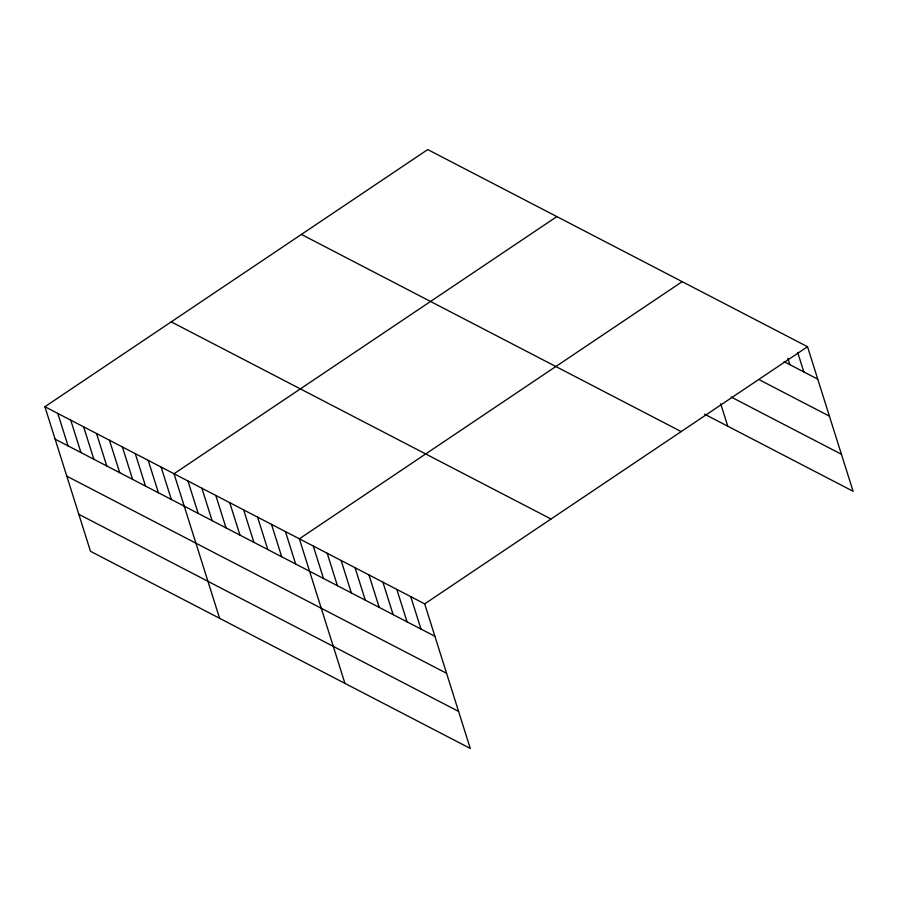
<?xml version="1.0" encoding="UTF-8"?>
<svg xmlns="http://www.w3.org/2000/svg" width="898" height="898" viewBox="0 0 898 898"><rect width="100%" height="100%" fill="white"/><g stroke="black" fill="none" stroke-linecap="round" stroke-linejoin="round"><path stroke-width="1.35" d="M44.9 406.727L424.687 603.871L470.26 748.438L90.485 551.282L44.9 406.727L427.74 149.562L807.515 346.718L853.1 491.273L704.56 414.169M556.861 216.598L174.021 473.751L219.606 618.318M682.188 281.658L299.36 538.811L344.933 683.378M424.687 603.871L807.515 346.718M784.089 361.681L817.741 379.147M759.787 380.011L829.415 416.156M731.185 397.051L841.437 454.276M301.402 234.423L681.178 431.579M171.237 321.866L551.013 519.01M55.126 439.156L434.913 636.3M66.789 476.165L446.575 673.309M78.811 514.285L458.597 711.429M797.682 352.454L803.822 371.918M787.849 358.201L789.892 364.689M720.69 403.752L727.773 426.224M410.756 596.642L420.982 629.071M396.826 589.414L407.063 621.843M382.907 582.185L393.133 614.614M368.977 574.956L379.203 607.385M355.058 567.727L365.284 600.156M341.128 560.498L351.354 592.938M327.209 553.269L337.435 585.709M313.279 546.04L323.505 578.48M285.429 531.582L295.655 564.023M271.499 524.353L281.725 556.794M257.58 517.125L267.806 549.565M243.65 509.896L253.876 542.336M229.731 502.667L239.957 535.107M215.801 495.438L226.027 527.878M201.882 488.209L212.108 520.649M187.951 480.98L198.177 513.42M161.112 467.05L171.338 499.49M148.204 460.348L158.43 492.778M135.284 453.647L145.51 486.076M122.375 446.946L132.601 479.375M109.466 440.233L119.692 472.674M96.546 433.532L106.772 465.972M83.637 426.831L93.863 459.271M70.729 420.129L80.955 452.558M57.809 413.428L68.035 445.857"/></g></svg>
